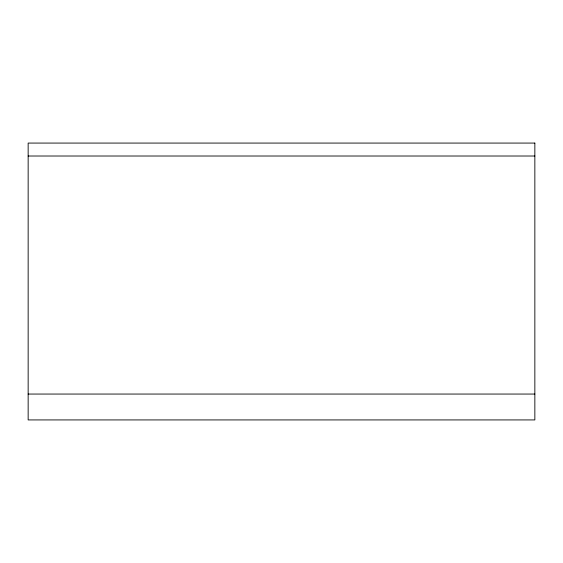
<?xml version="1.0" encoding="UTF-8"?>
<svg xmlns="http://www.w3.org/2000/svg" width="563" height="563" viewBox="0 0 563 563"><rect width="100%" height="100%" fill="white"/><g stroke="black" fill="none" stroke-linecap="round" stroke-linejoin="round"><path stroke-width="0.84" d="M28.15 156.014L534.85 156.014M28.15 394.051L534.85 394.051M534.85 143.072L28.15 143.072L28.15 419.928L534.85 419.928L534.85 143.072"/></g></svg>
